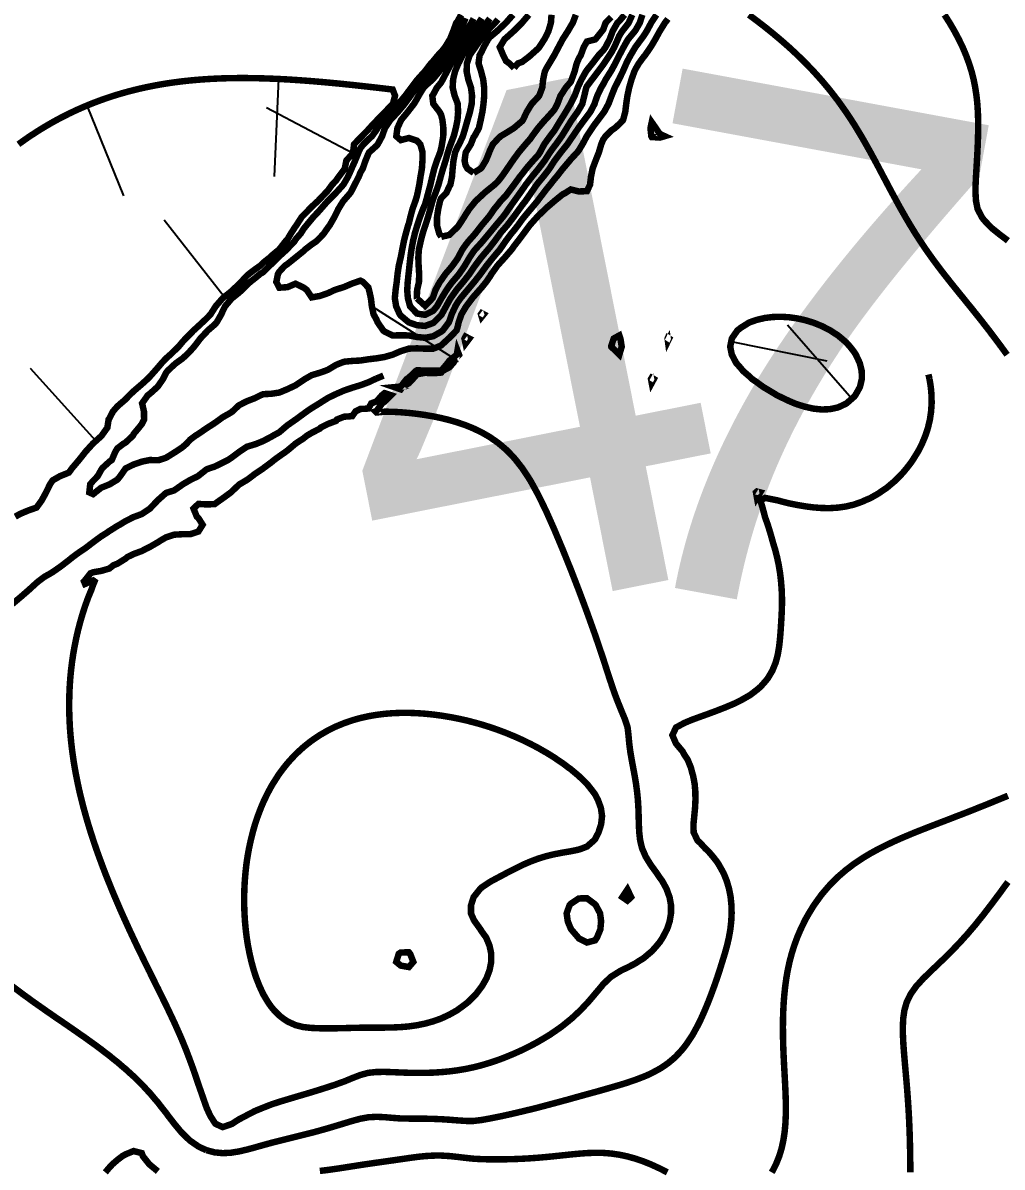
# Model space of a CAD drawing. Extents: x 570309 to 580772, y 150222 to 156182.
# Drawn here: x 573147 to 574357, y 152113 to 153527 of the extents above; entities that cross this region are included whole.
import ezdxf
from ezdxf.enums import TextEntityAlignment as Align

# ---------------------------------------------------------------- set-up
doc = ezdxf.new("R2010")
doc.units = 0
for name, color, linetype in [('Contour_Annotations', 2, 'CONTINUOUS'), ('Contour_Hachures', 3, 'CONTINUOUS'), ('Contour_Lines', 1, 'CONTINUOUS')]:
    doc.layers.add(name, color=color, linetype=linetype)
doc.styles.get("Standard").update_dxf_attribs({"font": 'txt', "width": 1.371482})

msp = doc.modelspace()

# ---------------------------------------------------------------- linework, layer by layer
at = {"layer": 'Contour_Hachures', "color": 7}
for p, q in [((573462.69, 153457.83), (573457.32, 153337.4)), ((573225.92, 153424.92), (573271.37, 153313.27)), ((573554.35, 153365.97), (573447.77, 153422.29)), ((573395.77, 153188.46), (573321.31, 153283.25)), ((573681.49, 153111.03), (573579.77, 153175.72)), ((574171.24, 153062.6), (574091.91, 153153.37)), ((574022.22, 153133.22), (574140.43, 153109.59)), ((573237.23, 153010.6), (573156.42, 153100.05))]:
    msp.add_line(p, q, dxfattribs=at)
at = {"layer": 'Contour_Lines', "color": 7, "const_width": 8, "flags": 128}
for points in [[(573944.02, 153532), (573940.29, 153527.16), (573934.06, 153517.15), (573934.01, 153517.07), (573928.56, 153507.15), (573924.01, 153499.36), (573922.61, 153497.15), (573915.76, 153487.14), (573914.01, 153485.12), (573908.09, 153477.14), (573904, 153470.14), (573902.56, 153467.13), (573898.99, 153457.13), (573896.13, 153447.12), (573894, 153437.27), (573893.96, 153437.12), (573892.5, 153427.11), (573891.29, 153417.11), (573888.62, 153407.1), (573883.99, 153402.19), (573878.49, 153397.1), (573873.99, 153394.09), (573866.96, 153387.1), (573863.99, 153382.84), (573861.6, 153377.09), (573858.68, 153367.09), (573854.72, 153357.08), (573853.98, 153355.17), (573850.94, 153347.08), (573848.96, 153337.07), (573847.76, 153327.07), (573843.98, 153319.2), (573833.97, 153318.78), (573823.97, 153321.29), (573817.52, 153317.06), (573813.97, 153315.27), (573803.96, 153307.16), (573803.87, 153307.06), (573793.96, 153298.58), (573792.55, 153297.05), (573783.95, 153288.95), (573782.21, 153287.05), (573773.95, 153277.85), (573773.31, 153277.05), (573765.86, 153267.04), (573763.95, 153264.45), (573758.36, 153257.04), (573753.94, 153251.32), (573750.91, 153247.03), (573743.94, 153238.97), (573742.26, 153237.03), (573733.93, 153227.87), (573733.23, 153227.02), (573726.04, 153217.02), (573723.93, 153213.46), (573719.45, 153207.01), (573713.93, 153200.17), (573711.15, 153197.01), (573703.92, 153188.83), (573702.38, 153187.01), (573694.85, 153177), (573693.92, 153175.54), (573688.84, 153167), (573685.38, 153156.99), (573683.91, 153150.43), (573682.79, 153146.99), (573673.91, 153137.81), (573672.89, 153136.98), (573663.91, 153128.63), (573660.31, 153126.98), (573653.9, 153124.5), (573643.9, 153124.49), (573633.89, 153124.89), (573623.89, 153124.52), (573613.88, 153121.42), (573603.88, 153117.09), (573603.47, 153116.97), (573593.88, 153114.23), (573583.87, 153112.56), (573573.87, 153111.4), (573563.86, 153109.82), (573553.86, 153109.32), (573543.86, 153108.36), (573540.19, 153106.97), (573533.85, 153104.42), (573523.85, 153098.43), (573520.12, 153096.96), (573513.84, 153094.74), (573503.84, 153091.78), (573495.43, 153086.96), (573493.84, 153085.88), (573483.83, 153079.15), (573479.13, 153076.96), (573473.83, 153074.47), (573463.82, 153070.27), (573453.82, 153068.74), (573443.82, 153068.28), (573440.81, 153066.95), (573433.81, 153063.43), (573423.81, 153059.57), (573418.56, 153056.95), (573413.8, 153054.43), (573405.84, 153046.94), (573403.8, 153045.42), (573393.8, 153039.76), (573389.95, 153036.94), (573383.79, 153032.48), (573375.12, 153026.93), (573373.79, 153026.11), (573363.78, 153019.16), (573360.13, 153016.93), (573353.78, 153012.2), (573348.95, 153006.92), (573343.78, 153002.45), (573335.38, 152996.92), (573333.77, 152995.89), (573323.77, 152989.65), (573315.3, 152986.91), (573313.76, 152986.63), (573303.76, 152986.9), (573293.76, 152984.81), (573283.75, 152981.35), (573274.57, 152976.91), (573273.75, 152976.38), (573267.15, 152966.91), (573263.74, 152962.72), (573254.19, 152956.9), (573253.74, 152956.7), (573243.74, 152952.68), (573236.35, 152946.9), (573233.73, 152944.74), (573228.95, 152946.9), (573230.11, 152956.9), (573233.73, 152961.17), (573239.34, 152966.91), (573243.74, 152974.81), (573245.15, 152976.91), (573253.74, 152984.8), (573256.74, 152986.91), (573261.06, 152996.92), (573263.74, 153001.4), (573271.05, 153006.92), (573273.75, 153008.48), (573282.86, 153016.93), (573283.75, 153019.03), (573290.36, 153026.93), (573293.76, 153031.19), (573296.7, 153036.94), (573296.5, 153046.94), (573294.21, 153056.95), (573301.23, 153066.95), (573303.76, 153068.72), (573312.89, 153076.96), (573313.76, 153077.92), (573320.03, 153086.96), (573323.77, 153094.45), (573325.59, 153096.96), (573333.77, 153104.58), (573336.55, 153106.97), (573343.78, 153112.06), (573349.22, 153116.97), (573353.78, 153121.7), (573358.52, 153126.98), (573363.78, 153133.84), (573366.07, 153136.98), (573373.79, 153145.16), (573375.45, 153146.99), (573383.79, 153154.19), (573386.36, 153156.99), (573392.15, 153167), (573393.8, 153170.85), (573396.85, 153177), (573403.8, 153185.18), (573405.55, 153187.01), (573413.8, 153193.58), (573417.59, 153197.01), (573423.81, 153203.29), (573427.84, 153207.01), (573433.81, 153211.65), (573440.33, 153217.02), (573443.82, 153219.04), (573451.66, 153227.02), (573453.82, 153228.83), (573461.95, 153237.03), (573463.82, 153238.74), (573472.95, 153247.03), (573473.83, 153248.04), (573482.44, 153257.04), (573483.83, 153259.57), (573490.43, 153267.04), (573493.84, 153272.64), (573497.42, 153277.05), (573503.84, 153284.78), (573505.75, 153287.05), (573513.84, 153295.69), (573514.94, 153297.05), (573523.72, 153307.06), (573523.85, 153307.19), (573533.76, 153317.06), (573533.85, 153317.18), (573542.82, 153327.07), (573543.86, 153328.7), (573548.66, 153337.07), (573553.19, 153347.08), (573553.86, 153348.83), (573557.58, 153357.08), (573561.6, 153367.09), (573563.86, 153372.16), (573567.83, 153377.09), (573573.87, 153383.16), (573578.29, 153387.1), (573583.87, 153394.78), (573585.02, 153397.1), (573591.81, 153407.1), (573593.88, 153409.22), (573601.51, 153417.11), (573603.88, 153419.54), (573610.66, 153427.11), (573613.88, 153430.56), (573619.38, 153437.12), (573623.89, 153443.16), (573626.96, 153447.12), (573633.89, 153456.48), (573634.5, 153457.13), (573643.55, 153467.13), (573643.9, 153467.49), (573651.25, 153477.14), (573653.9, 153479.87), (573659.89, 153487.14), (573663.91, 153491.27), (573668.62, 153497.15), (573673.91, 153505.84), (573674.76, 153507.15), (573678.79, 153517.15), (573682.45, 153527.16), (573683.91, 153528.7), (573688.46, 153537.16)], [(573929.91, 153537.16), (573924.01, 153528.46), (573923.3, 153527.16), (573917.93, 153517.15), (573914.01, 153511.06), (573911.16, 153507.15), (573904, 153497.47), (573903.78, 153497.15), (573897.88, 153487.14), (573894, 153479.93), (573892.65, 153477.14), (573888.3, 153467.13), (573883.99, 153458.12), (573883.45, 153457.13), (573878.36, 153447.12), (573874.34, 153437.12), (573873.99, 153436.18), (573870.61, 153427.11), (573865.21, 153417.11), (573863.99, 153415.59), (573857.63, 153407.1), (573853.98, 153402.28), (573850.31, 153397.1), (573843.98, 153387.47), (573843.73, 153387.1), (573838.41, 153377.09), (573833.97, 153369.8), (573831.93, 153367.09), (573823.97, 153358.6), (573822.79, 153357.08), (573814.31, 153347.08), (573813.97, 153346.72), (573806.49, 153337.07), (573803.96, 153334.22), (573798.37, 153327.07), (573793.96, 153321.72), (573790.45, 153317.06), (573783.95, 153308.62), (573782.89, 153307.06), (573774.55, 153297.05), (573773.95, 153296.4), (573766.16, 153287.05), (573763.95, 153284.26), (573758.75, 153277.05), (573753.94, 153270.83), (573750.7, 153267.04), (573743.94, 153258.16), (573743.16, 153257.04), (573736.37, 153247.03), (573733.93, 153244.2), (573727.92, 153237.03), (573723.93, 153232.14), (573719.8, 153227.02), (573713.93, 153218.87), (573712.57, 153217.02), (573704.71, 153207.01), (573703.92, 153206.11), (573696.33, 153197.01), (573693.92, 153194.17), (573687.92, 153187.01), (573683.91, 153181.37), (573681.38, 153177), (573676.75, 153167), (573673.91, 153158.45), (573673.23, 153156.99), (573665.75, 153146.99), (573663.91, 153145.55), (573653.9, 153139.83), (573643.9, 153137.93), (573633.89, 153138.95), (573623.89, 153140.83), (573613.88, 153141.06), (573603.88, 153140.78), (573593.88, 153145.6), (573592.24, 153146.99), (573585.31, 153156.99), (573583.87, 153160.48), (573580.21, 153167), (573578.12, 153177), (573576.93, 153187.01), (573574.64, 153197.01), (573573.87, 153199.99), (573567.16, 153207.01), (573563.86, 153208.55), (573559.6, 153207.01), (573553.86, 153205.06), (573543.86, 153200.72), (573533.85, 153197.61), (573532.17, 153197.01), (573523.85, 153193.11), (573513.84, 153189.65), (573503.84, 153187.88), (573497.75, 153197.01), (573493.84, 153199.96), (573483.83, 153204.82), (573473.83, 153200.51), (573463.82, 153199.87), (573460.06, 153207.01), (573462.16, 153217.02), (573463.82, 153219.68), (573470.66, 153227.02), (573473.83, 153229.11), (573483.71, 153237.03), (573483.83, 153237.13), (573493.84, 153245.18), (573495.58, 153247.03), (573503.84, 153253.36), (573509.28, 153257.04), (573513.84, 153261.42), (573519.03, 153267.04), (573523.85, 153274.18), (573526.06, 153277.05), (573531.78, 153287.05), (573533.85, 153291.08), (573536.7, 153297.05), (573542.87, 153307.06), (573543.86, 153308.07), (573551.7, 153317.06), (573553.86, 153321.1), (573556.83, 153327.07), (573562.01, 153337.07), (573563.86, 153341.88), (573566.88, 153347.08), (573570.38, 153357.08), (573573.87, 153365.5), (573574.76, 153367.09), (573583.87, 153375.26), (573585.42, 153377.09), (573590.79, 153387.1), (573593.88, 153395.91), (573594.33, 153397.1), (573601.03, 153407.1), (573603.88, 153410.1), (573610.4, 153417.11), (573613.88, 153421.26), (573618.74, 153427.11), (573623.89, 153434.18), (573626, 153437.12), (573632.97, 153447.12), (573633.89, 153448.37), (573642.12, 153457.13), (573643.9, 153459.07), (573651.86, 153467.13), (573653.9, 153469.8), (573659.47, 153477.14), (573663.91, 153482.71), (573667.13, 153487.14), (573673.91, 153496.25), (573674.54, 153497.15), (573681.01, 153507.15), (573683.91, 153513.93), (573685.89, 153517.15), (573691.55, 153527.16), (573693.92, 153532.98)], [(573912.47, 153537.16), (573909.21, 153527.16), (573904, 153518.06), (573903.36, 153517.15), (573895.04, 153507.15), (573894, 153505.59), (573889.21, 153497.15), (573883.99, 153487.28), (573883.92, 153487.14), (573878.96, 153477.14), (573873.99, 153468.05), (573873.4, 153467.13), (573867.09, 153457.13), (573863.99, 153451.18), (573861.46, 153447.12), (573856.75, 153437.12), (573853.98, 153429.21), (573853.39, 153427.11), (573848.14, 153417.11), (573843.98, 153411.51), (573840.63, 153407.1), (573833.97, 153398.04), (573833.32, 153397.1), (573826.55, 153387.1), (573823.97, 153383.5), (573819.72, 153377.09), (573813.97, 153369.95), (573811.66, 153367.09), (573804.13, 153357.08), (573803.96, 153356.86), (573797.69, 153347.08), (573793.96, 153342.14), (573790.01, 153337.07), (573783.95, 153329.82), (573781.81, 153327.07), (573774.94, 153317.06), (573773.95, 153315.66), (573767.98, 153307.06), (573763.95, 153301.9), (573760.41, 153297.05), (573753.94, 153288.12), (573753.2, 153287.05), (573745.51, 153277.05), (573743.94, 153275.25), (573736.81, 153267.04), (573733.93, 153262.96), (573729.53, 153257.04), (573723.93, 153249.68), (573721.65, 153247.03), (573713.93, 153237.95), (573713.17, 153237.03), (573705.66, 153227.02), (573703.92, 153224.65), (573698.89, 153217.02), (573693.92, 153210.6), (573691.04, 153207.01), (573683.91, 153198.55), (573682.71, 153197.01), (573675.54, 153187.01), (573673.91, 153184.17), (573669.95, 153177), (573664.48, 153167), (573663.91, 153166.02), (573654.88, 153156.99), (573653.9, 153156.22), (573643.9, 153152.6), (573633.89, 153153.51), (573623.89, 153156.94), (573623.78, 153156.99), (573613.88, 153165.31), (573612.56, 153167), (573608.11, 153177), (573606.52, 153187.01), (573607.48, 153197.01), (573608.87, 153207.01), (573609.91, 153217.02), (573611.42, 153227.02), (573613.73, 153237.03), (573613.88, 153237.56), (573615.7, 153247.03), (573617.66, 153257.04), (573620.18, 153267.04), (573623, 153277.05), (573623.89, 153279.34), (573625.69, 153287.05), (573628.34, 153297.05), (573632, 153307.06), (573633.89, 153313.35), (573634.68, 153317.06), (573636.74, 153327.07), (573638.27, 153337.07), (573640, 153347.08), (573640.65, 153357.08), (573640.83, 153367.09), (573638.01, 153377.09), (573633.89, 153381.5), (573623.89, 153384.87), (573613.88, 153382.25), (573608.34, 153387.1), (573609.75, 153397.1), (573613.88, 153406.16), (573614.27, 153407.1), (573622.5, 153417.11), (573623.89, 153418.92), (573630.24, 153427.11), (573633.89, 153433.21), (573635.96, 153437.12), (573642.11, 153447.12), (573643.9, 153449.05), (573653.08, 153457.13), (573653.9, 153457.96), (573661.47, 153467.13), (573663.91, 153470.59), (573667.81, 153477.14), (573673.91, 153485.97), (573674.64, 153487.14), (573681.64, 153497.15), (573683.91, 153500.89), (573688.28, 153507.15), (573693.92, 153515.92), (573694.79, 153517.15), (573701.11, 153527.16), (573703.92, 153532.42)], [(573899.97, 153537.16), (573895.52, 153527.16), (573894, 153525.12), (573887.72, 153517.15), (573883.99, 153511.42), (573882.16, 153507.15), (573877.74, 153497.15), (573873.99, 153490.31), (573871.88, 153487.14), (573865.15, 153477.14), (573863.99, 153475.44), (573857.73, 153467.13), (573853.98, 153462.09), (573850.2, 153457.13), (573843.98, 153448.83), (573843.12, 153447.12), (573840.66, 153437.12), (573838.25, 153427.11), (573833.97, 153419.74), (573832.41, 153417.11), (573825.25, 153407.1), (573823.97, 153405.28), (573818.98, 153397.1), (573813.97, 153389), (573812.79, 153387.1), (573805.71, 153377.09), (573803.96, 153374.97), (573798.2, 153367.09), (573793.96, 153360.39), (573791.82, 153357.08), (573784.24, 153347.08), (573783.95, 153346.72), (573775.99, 153337.07), (573773.95, 153334.44), (573768.32, 153327.07), (573763.95, 153320.73), (573761.31, 153317.06), (573754.2, 153307.06), (573753.94, 153306.7), (573747.01, 153297.05), (573743.94, 153292.42), (573739.9, 153287.05), (573733.93, 153280.02), (573731.43, 153277.05), (573723.93, 153267.91), (573723.18, 153267.04), (573714.85, 153257.04), (573713.93, 153255.96), (573705.76, 153247.03), (573703.92, 153244.74), (573698.81, 153237.03), (573693.92, 153228.72), (573692.95, 153227.02), (573686.12, 153217.02), (573683.91, 153214.29), (573677.66, 153207.01), (573673.91, 153202.06), (573670.39, 153197.01), (573664.27, 153187.01), (573663.91, 153186.35), (573658.62, 153177), (573653.9, 153171.22), (573645.3, 153167), (573643.9, 153166.35), (573639.47, 153167), (573633.89, 153167.91), (573625.32, 153177), (573623.89, 153182.36), (573622.62, 153187.01), (573621.83, 153197.01), (573622.48, 153207.01), (573623.54, 153217.02), (573623.89, 153220.03), (573624.58, 153227.02), (573625.7, 153237.03), (573627.06, 153247.03), (573628.91, 153257.04), (573631.27, 153267.04), (573633.89, 153275.73), (573634.31, 153277.05), (573637.55, 153287.05), (573641.35, 153297.05), (573643.9, 153303.07), (573645.1, 153307.06), (573647.75, 153317.06), (573650.49, 153327.07), (573652.76, 153337.07), (573653.9, 153341.56), (573655.22, 153347.08), (573658.57, 153357.08), (573662.55, 153367.09), (573663.91, 153372.29), (573664.79, 153377.09), (573666.37, 153387.1), (573666.54, 153397.1), (573665.34, 153407.1), (573663.91, 153413.01), (573661.84, 153417.11), (573654.11, 153427.11), (573653.9, 153428.05), (573652.87, 153437.12), (573653.9, 153438.54), (573658.51, 153447.12), (573663.91, 153453.65), (573665.73, 153457.13), (573670.98, 153467.13), (573673.91, 153472.4), (573676.34, 153477.14), (573682.31, 153487.14), (573683.91, 153489.49), (573689.21, 153497.15), (573693.92, 153503.76), (573696.52, 153507.15), (573703.71, 153517.15), (573703.92, 153517.48), (573710.39, 153527.16), (573713.93, 153532.85)], [(573633.89, 153186.62), (573633.73, 153187.01), (573633.89, 153193.4), (573634.07, 153197.01), (573636.37, 153207.01), (573636.59, 153217.02), (573635.95, 153227.02), (573635.57, 153237.03), (573636.21, 153247.03), (573638.44, 153257.04), (573640.99, 153267.04), (573643.9, 153276.04), (573644.31, 153277.05), (573647.52, 153287.05), (573650.36, 153297.05), (573653.08, 153307.06), (573653.9, 153309.56), (573656.9, 153317.06), (573660.47, 153327.07), (573663.21, 153337.07), (573663.91, 153339.64), (573666.11, 153347.08), (573669.3, 153357.08), (573672.05, 153367.09), (573673.91, 153372.71), (573675.55, 153377.09), (573679.32, 153387.1), (573681.94, 153397.1), (573683.91, 153406.95), (573683.94, 153407.1), (573684.73, 153417.11), (573684.21, 153427.11), (573683.91, 153428.12), (573680.44, 153437.12), (573677.95, 153447.12), (573678.54, 153457.13), (573680.91, 153467.13), (573683.91, 153474.21), (573685.16, 153477.14), (573690.32, 153487.14), (573693.92, 153492.43), (573697.29, 153497.15), (573703.92, 153505.79), (573704.89, 153507.15), (573711.88, 153517.15), (573713.93, 153520.07), (573719.89, 153527.16), (573723.93, 153532.48)], [(573890.46, 153537.16), (573883.99, 153529.37), (573881.54, 153527.16), (573875.84, 153517.15), (573873.99, 153512.24), (573872.1, 153507.15), (573866.92, 153497.15), (573863.99, 153492.98), (573858.33, 153487.14), (573853.98, 153481.41), (573850.69, 153477.14), (573843.98, 153468.84), (573842.77, 153467.13), (573837.14, 153457.13), (573833.97, 153450.33), (573832.52, 153447.12), (573828.78, 153437.12), (573823.97, 153427.52), (573823.71, 153427.11), (573817.8, 153417.11), (573813.97, 153410.83), (573811.59, 153407.1), (573805.54, 153397.1), (573803.96, 153394.45), (573798.38, 153387.1), (573793.96, 153381.07), (573791.18, 153377.09), (573785.86, 153367.09), (573783.95, 153364.09), (573777.56, 153357.08), (573773.95, 153353.04), (573768.93, 153347.08), (573763.95, 153340.58), (573761.04, 153337.07), (573753.94, 153327.26), (573753.81, 153327.07), (573746.3, 153317.06), (573743.94, 153313.9), (573737.39, 153307.06), (573733.93, 153302.57), (573729.33, 153297.05), (573723.93, 153289.11), (573722.37, 153287.05), (573713.93, 153277.05), (573713.93, 153277.04), (573706.16, 153267.04), (573703.92, 153264.4), (573697.36, 153257.04), (573693.92, 153252.61), (573690.01, 153247.03), (573684.67, 153237.03), (573683.91, 153235.56), (573677.72, 153227.02), (573673.91, 153222.4), (573669.21, 153217.02), (573663.91, 153209.28), (573662.11, 153207.01), (573656.74, 153197.01), (573653.9, 153188.66), (573653.27, 153187.01), (573643.9, 153177.55), (573633.89, 153186.62)], [(573663.91, 153262.73), (573661.32, 153267.04), (573658.58, 153277.05), (573658.66, 153287.05), (573660.17, 153297.05), (573662.43, 153307.06), (573663.91, 153310.59), (573670.26, 153317.06), (573673.91, 153324.97), (573675.14, 153327.07), (573677.17, 153337.07), (573677.99, 153347.08), (573679.01, 153357.08), (573681.04, 153367.09), (573683.91, 153373.53), (573686.02, 153377.09), (573690.59, 153387.1), (573693.61, 153397.1), (573693.92, 153398.37), (573696.42, 153407.1), (573699.37, 153417.11), (573701.52, 153427.11), (573701.95, 153437.12), (573700.62, 153447.12), (573697.33, 153457.13), (573695.25, 153467.13), (573695.64, 153477.14), (573699.03, 153487.14), (573703.92, 153494.2), (573706.09, 153497.15), (573712.78, 153507.15), (573713.93, 153508.77), (573720.91, 153517.15), (573723.93, 153520.71), (573730.57, 153527.16), (573733.93, 153531.44)], [(573873.99, 153534.33), (573866.98, 153527.16), (573863.99, 153518.8), (573862.65, 153517.15), (573854.67, 153507.15), (573853.98, 153506.58), (573843.98, 153504.14), (573839.96, 153497.15), (573836.3, 153487.14), (573833.97, 153483.32), (573831.31, 153477.14), (573828.71, 153467.13), (573825.1, 153457.13), (573823.97, 153454.19), (573817.76, 153447.12), (573813.97, 153441.17), (573811.25, 153437.12), (573807.47, 153427.11), (573803.96, 153420.23), (573801.33, 153417.11), (573793.96, 153408.97), (573792.11, 153407.1), (573783.95, 153397.67), (573783.57, 153397.1), (573776.08, 153387.1), (573773.95, 153383.84), (573768.02, 153377.09), (573763.95, 153372.27), (573759.69, 153367.09), (573753.94, 153359.25), (573752.41, 153357.08), (573745.52, 153347.08), (573743.94, 153344.72), (573738.56, 153337.07), (573733.93, 153331.22), (573729.63, 153327.07), (573723.93, 153322.47), (573717.24, 153317.06), (573713.93, 153313.86), (573706.52, 153307.06), (573703.92, 153303.82), (573698.46, 153297.05), (573693.92, 153290), (573692.17, 153287.05), (573685.66, 153277.05), (573683.91, 153274.73), (573675.82, 153267.04), (573673.91, 153265.09), (573663.91, 153262.73)], [(573703.92, 153341.74), (573696.22, 153347.08), (573693.92, 153351.2), (573692.74, 153357.08), (573693.92, 153365.79), (573694.21, 153367.09), (573700.48, 153377.09), (573703.92, 153386.05), (573704.96, 153387.1), (573710.39, 153397.1), (573712.65, 153407.1), (573713.93, 153413.36), (573714.74, 153417.11), (573716.1, 153427.11), (573716.99, 153437.12), (573716.91, 153447.12), (573715.74, 153457.13), (573713.93, 153464.09), (573713.18, 153467.13), (573709.99, 153477.14), (573711.28, 153487.14), (573713.93, 153491.73), (573716.43, 153497.15), (573721.99, 153507.15), (573723.93, 153509.49), (573733.1, 153517.15), (573733.93, 153517.96), (573743.74, 153527.16), (573743.94, 153527.41), (573752.59, 153537.16)], [(573830.2, 153537.16), (573826.44, 153527.16), (573823.97, 153523.12), (573820.54, 153517.15), (573814.09, 153507.15), (573813.97, 153506.93), (573808.76, 153497.15), (573803.96, 153487.96), (573803.5, 153487.14), (573797.52, 153477.14), (573793.96, 153471.19), (573791.9, 153467.13), (573789.79, 153457.13), (573788.75, 153447.12), (573784.94, 153437.12), (573783.95, 153435.86), (573775.74, 153427.11), (573773.95, 153424.35), (573769.55, 153417.11), (573764.85, 153407.1), (573763.95, 153405.9), (573753.94, 153397.3), (573753.64, 153397.1), (573743.94, 153391.02), (573737.31, 153387.1), (573733.93, 153383.91), (573727.67, 153377.09), (573723.93, 153369.21), (573723.18, 153367.09), (573719.11, 153357.08), (573713.93, 153348.45), (573712.55, 153347.08), (573703.92, 153341.74)], [(573753.94, 153471.47), (573748.06, 153477.14), (573743.94, 153480.06), (573740.45, 153487.14), (573736.19, 153497.15), (573742.26, 153507.15), (573743.94, 153508.45), (573753.59, 153517.15), (573753.94, 153517.47), (573763.61, 153527.16), (573763.95, 153527.56), (573772.09, 153537.16)], [(573800.2, 153537.16), (573799.4, 153527.16), (573796.45, 153517.15), (573793.96, 153511.79), (573791.53, 153507.15), (573785.01, 153497.15), (573783.95, 153495.74), (573774.36, 153487.14), (573773.95, 153486.64), (573763.95, 153478.97), (573758.78, 153477.14), (573753.94, 153471.47)], [(574363.14, 153116.97), (574355.84, 153126.98), (574354.18, 153129.16), (574348.43, 153136.98), (574344.18, 153142.5), (574340.85, 153146.99), (574334.18, 153155.52), (574333.07, 153156.99), (574325.15, 153167), (574324.17, 153168.17), (574317.13, 153177), (574314.17, 153180.56), (574309.02, 153187.01), (574304.16, 153192.89), (574300.89, 153197.01), (574294.16, 153205.31), (574292.83, 153207.01), (574284.94, 153217.02), (574284.16, 153218.02), (574277.3, 153227.02), (574274.15, 153231.26), (574269.93, 153237.03), (574264.15, 153245.2), (574262.86, 153247.03), (574256.11, 153257.04), (574254.14, 153260.12), (574249.67, 153267.04), (574244.14, 153276.07), (574243.52, 153277.05), (574237.61, 153287.05), (574234.14, 153293.24), (574231.92, 153297.05), (574226.39, 153307.06), (574224.13, 153311.35), (574220.98, 153317.06), (574215.67, 153327.07), (574214.13, 153330.1), (574210.38, 153337.07), (574205.11, 153347.08), (574204.12, 153349), (574199.75, 153357.08), (574194.34, 153367.09), (574194.12, 153367.5), (574188.73, 153377.09), (574184.12, 153385.19), (574182.97, 153387.1), (574176.94, 153397.1), (574174.11, 153401.72), (574170.62, 153407.1), (574164.11, 153416.95), (574163.99, 153417.11), (574156.92, 153427.11), (574154.1, 153431.02), (574149.44, 153437.12), (574144.1, 153443.97), (574141.5, 153447.12), (574134.1, 153455.96), (574133.06, 153457.13), (574124.09, 153467.11), (574124.07, 153467.13), (574114.49, 153477.14), (574114.09, 153477.55), (574104.32, 153487.14), (574104.08, 153487.37), (574094.08, 153496.66), (574093.53, 153497.15), (574084.08, 153505.47), (574082.08, 153507.15), (574074.07, 153513.88), (574070.01, 153517.15), (574064.07, 153521.94), (574057.3, 153527.16), (574054.06, 153529.67), (574044.06, 153537.12)], [(574364.19, 153257.94), (574354.18, 153265.46), (574352.27, 153267.04), (574344.18, 153273.52), (574340.65, 153277.05), (574334.18, 153283.94), (574331.95, 153287.05), (574326.75, 153297.05), (574324.72, 153307.06), (574324.17, 153315.87), (574324.09, 153317.06), (574324.17, 153324.03), (574324.21, 153327.07), (574324.7, 153337.07), (574325.29, 153347.08), (574325.89, 153357.08), (574326.44, 153367.09), (574326.9, 153377.09), (574327.24, 153387.1), (574327.42, 153397.1), (574327.37, 153407.1), (574327.05, 153417.11), (574326.38, 153427.11), (574325.31, 153437.12), (574324.17, 153444.52), (574323.78, 153447.12), (574321.8, 153457.13), (574319.26, 153467.13), (574316.12, 153477.14), (574314.17, 153482.4), (574312.43, 153487.14), (574308.18, 153497.15), (574304.16, 153505.45), (574303.35, 153507.15), (574298.02, 153517.15), (574294.16, 153523.72), (574292.15, 153527.16), (574285.81, 153537.16)], [(573141.37, 153377.09), (573143.69, 153378.81), (573153.7, 153385.84), (573155.59, 153387.1), (573163.7, 153392.43), (573171.23, 153397.1), (573173.71, 153398.61), (573183.71, 153404.42), (573188.63, 153407.1), (573193.72, 153409.85), (573203.72, 153414.91), (573208.35, 153417.11), (573213.72, 153419.63), (573223.73, 153424.03), (573231.3, 153427.11), (573233.73, 153428.09), (573243.74, 153431.85), (573253.74, 153435.31), (573259.41, 153437.12), (573263.74, 153438.49), (573273.75, 153441.39), (573283.75, 153444.03), (573293.76, 153446.41), (573297.07, 153447.12), (573303.76, 153448.55), (573313.76, 153450.46), (573323.77, 153452.16), (573333.77, 153453.63), (573343.78, 153454.9), (573353.78, 153455.99), (573363.78, 153456.88), (573367.17, 153457.13), (573373.79, 153457.61), (573383.79, 153458.17), (573393.8, 153458.58), (573403.8, 153458.83), (573413.8, 153458.96), (573423.81, 153458.95), (573433.81, 153458.82), (573443.82, 153458.57), (573453.82, 153458.22), (573463.82, 153457.77), (573473.83, 153457.24), (573475.58, 153457.13), (573483.83, 153456.61), (573493.84, 153455.91), (573503.84, 153455.15), (573513.84, 153454.31), (573523.85, 153453.41), (573533.85, 153452.47), (573543.86, 153451.47), (573553.86, 153450.43), (573563.86, 153449.36), (573573.87, 153448.25), (573583.75, 153447.12), (573583.87, 153447.11), (573593.88, 153445.95), (573603.88, 153444.76), (573606.82, 153437.12), (573604.21, 153427.11), (573603.88, 153426.75), (573594.45, 153417.11), (573593.88, 153416.52), (573584.67, 153407.1), (573583.87, 153405.98), (573575.25, 153397.1), (573573.87, 153395.37), (573565.87, 153387.1), (573563.86, 153385.09), (573556.12, 153377.09), (573554.94, 153367.09), (573553.86, 153365.05), (573546.68, 153357.08), (573544.61, 153347.08), (573543.86, 153345.78), (573537.22, 153337.07), (573533.85, 153332.16), (573528.96, 153327.07), (573523.85, 153320), (573521.05, 153317.06), (573513.84, 153309.44), (573511.58, 153307.06), (573503.84, 153299.93), (573501.08, 153297.05), (573493.84, 153289.66), (573491.33, 153287.05), (573484.92, 153277.05), (573483.83, 153275.58), (573478.17, 153267.04), (573473.83, 153259.57), (573471.38, 153257.04), (573463.82, 153247.32), (573463.55, 153247.03), (573453.82, 153238.97), (573451.93, 153237.03), (573443.82, 153230.66), (573440.26, 153227.02), (573433.81, 153222.58), (573426.49, 153217.02), (573423.81, 153214.69), (573416.58, 153207.01), (573413.8, 153204.23), (573406.3, 153197.01), (573403.8, 153194.76), (573393.93, 153187.01), (573393.8, 153186.86), (573385.21, 153177), (573383.79, 153174.78), (573378.83, 153167), (573373.79, 153161.79), (573368.74, 153156.99), (573363.78, 153152.39), (573357.86, 153146.99), (573353.78, 153142.85), (573347.92, 153136.98), (573343.78, 153132.41), (573339.25, 153126.98), (573333.77, 153121.67), (573328.86, 153116.97), (573323.77, 153112.47), (573318.66, 153106.97), (573313.76, 153101.19), (573310.05, 153096.96), (573303.76, 153089.89), (573300.85, 153086.96), (573293.76, 153080.52), (573289.57, 153076.96), (573283.75, 153071.92), (573278.53, 153066.95), (573273.75, 153061.84), (573268, 153056.95), (573263.74, 153053.25), (573258.2, 153046.94), (573253.74, 153038.29), (573252.81, 153036.94), (573251.31, 153026.93), (573244.17, 153016.93), (573243.74, 153016.48), (573233.73, 153007.44), (573233.22, 153006.92), (573224.13, 152996.92), (573223.73, 152996.38), (573216.28, 152986.91), (573213.72, 152983.91), (573207.76, 152976.91), (573203.72, 152971.35), (573193.72, 152967.31), (573192.75, 152966.91), (573183.71, 152961.77), (573180.46, 152956.9), (573175.5, 152946.9), (573173.71, 152943.42), (573170.09, 152936.89), (573163.7, 152928.03), (573160.3, 152926.89), (573153.7, 152924.59), (573143.69, 152920.4), (573137.41, 152916.88)], [(573924.01, 153386.06), (573923.47, 153387.1), (573922.45, 153397.1), (573924.01, 153404.37), (573929.09, 153397.1), (573934.01, 153389.86), (573939.99, 153387.1), (573934.01, 153385.35), (573924.01, 153386.06)], [(573713.93, 153163.87), (573712.96, 153167), (573713.93, 153168.36), (573716.42, 153167), (573713.93, 153163.87)], [(574104.08, 153055.61), (574100.36, 153056.95), (574094.08, 153059.66), (574084.08, 153064.38), (574078.78, 153066.95), (574074.07, 153069.83), (574064.07, 153075.82), (574062.06, 153076.96), (574054.06, 153082.86), (574048.1, 153086.96), (574044.06, 153090.76), (574036.8, 153096.96), (574034.05, 153100.43), (574028.27, 153106.97), (574024.05, 153115.1), (574022.96, 153116.97), (574020.98, 153126.98), (574022.98, 153136.98), (574024.05, 153138.68), (574029.83, 153146.99), (574034.05, 153150.3), (574044.06, 153156.61), (574044.83, 153156.99), (574054.06, 153160.19), (574064.07, 153162.48), (574074.07, 153163.68), (574084.08, 153163.92), (574094.08, 153163.29), (574104.08, 153161.85), (574114.09, 153159.61), (574122.55, 153156.99), (574124.09, 153156.53), (574134.1, 153152.46), (574144.1, 153147.38), (574144.7, 153146.99), (574154.1, 153140.9), (574158.83, 153136.98), (574164.11, 153132.46), (574169.05, 153126.98), (574174.11, 153120.45), (574176.31, 153116.97), (574180.99, 153106.97), (574183.47, 153096.96), (574183.64, 153086.96), (574181.23, 153076.96), (574175.62, 153066.95), (574174.11, 153065.11), (574164.77, 153056.95), (574164.11, 153056.48), (574154.1, 153051.84), (574144.1, 153049.7), (574134.1, 153049.34), (574124.09, 153050.36), (574114.09, 153052.54), (574104.08, 153055.61)], [(573613.88, 153074.25), (573605.99, 153076.96), (573613.88, 153077.72), (573621.22, 153086.96), (573623.89, 153088.71), (573632.5, 153096.96), (573633.89, 153097.78), (573643.9, 153097.46), (573653.9, 153097.45), (573663.91, 153097.31), (573672.03, 153106.97), (573673.91, 153109.61), (573683.03, 153116.97), (573683.91, 153122.1), (573685.9, 153116.97), (573683.91, 153114.84), (573678.91, 153106.97), (573673.91, 153101.51), (573665.48, 153096.96), (573663.91, 153094.95), (573653.9, 153094.12), (573643.9, 153094.64), (573633.89, 153092.83), (573628.7, 153086.96), (573623.89, 153081.81), (573615.82, 153076.96), (573613.88, 153074.25)], [(573693.92, 153130.86), (573692.59, 153136.98), (573693.92, 153139.42), (573698.56, 153136.98), (573693.92, 153130.86)], [(573873.99, 153126.87), (573873.95, 153126.98), (573873.99, 153127.66), (573876.98, 153136.98), (573883.99, 153140.86), (573885.31, 153136.98), (573886.93, 153126.98), (573883.99, 153117.22), (573873.99, 153126.87)], [(573944.02, 153133.97), (573943.63, 153136.98), (573944.02, 153137.94), (573945.48, 153136.98), (573944.02, 153133.97)], [(573583.87, 153087.61), (573592.5, 153091.23)], [(574265.99, 153092.62), (574267.29, 153086.96)], [(573133.69, 152808.79), (573143.28, 152816.84), (573143.69, 152817.16), (573153.7, 152825.87), (573154.81, 152826.84), (573163.7, 152834.99), (573165.91, 152836.85), (573173.71, 152842.65), (573181.13, 152846.85), (573183.71, 152848.42), (573193.72, 152855.4), (573195.62, 152856.86), (573203.72, 152863.11), (573208.35, 152866.86), (573213.72, 152870.9), (573222.59, 152876.87), (573223.73, 152877.65), (573233.73, 152885.25), (573235.84, 152886.87), (573243.74, 152892.61), (573250.48, 152896.87), (573253.74, 152899.13), (573263.74, 152905.45), (573266.43, 152906.88), (573273.75, 152911.36), (573283.75, 152916.42), (573285.08, 152916.88), (573293.76, 152920.07), (573303.76, 152926.75), (573303.89, 152926.89), (573313.34, 152936.89), (573313.76, 152937.31), (573323.77, 152946.2), (573325.96, 152946.9), (573333.77, 152949.31), (573343.78, 152956.29), (573344.55, 152956.9), (573353.78, 152962.26), (573363.24, 152966.91), (573363.78, 152967.32), (573373.79, 152975.29), (573378.06, 152976.91), (573383.79, 152978.68), (573393.8, 152983.61), (573400.46, 152986.91), (573403.8, 152989.14), (573413.8, 152996.63), (573414.22, 152996.92), (573423.81, 153003.33), (573433.81, 153006.35), (573435.42, 153006.92), (573443.82, 153010.35), (573453.82, 153015.63), (573455.99, 153016.93), (573463.82, 153021.21), (573470.37, 153026.93), (573473.83, 153029.79), (573483.83, 153036.77), (573484.08, 153036.94), (573493.84, 153044.11), (573497.72, 153046.94), (573503.84, 153051.08), (573513.39, 153056.95), (573513.84, 153057.26), (573523.85, 153063.57), (573530.75, 153066.95), (573533.85, 153068.44), (573543.86, 153072.8), (573553.86, 153076.22), (573556.18, 153076.96), (573563.86, 153079.26), (573573.87, 153082.95), (573582.33, 153086.96), (573583.87, 153087.61)], [(574267.29, 153086.96), (574268.89, 153076.96), (574269.77, 153066.95), (574269.9, 153056.95), (574269.25, 153046.94), (574267.77, 153036.94), (574265.42, 153026.93), (574264.15, 153022.86), (574262.18, 153016.93), (574257.99, 153006.92), (574254.14, 152999.26), (574252.85, 152996.92), (574246.62, 152986.91), (574244.14, 152983.27), (574239.18, 152976.91), (574234.14, 152970.8), (574230.33, 152966.91), (574224.13, 152960.65), (574219.59, 152956.9), (574214.13, 152952.27), (574206.12, 152946.9), (574204.12, 152945.47), (574194.12, 152939.8), (574187.24, 152936.89), (574184.12, 152935.4), (574174.11, 152931.87), (574164.11, 152929.48), (574154.1, 152928.04), (574144.1, 152927.43), (574134.1, 152927.56), (574124.09, 152928.3), (574114.09, 152929.58), (574104.08, 152931.26), (574094.08, 152933.28), (574084.08, 152935.77), (574080.14, 152936.89), (574074.07, 152938.1), (574064.07, 152940.13), (574058.29, 152936.89), (574061.28, 152926.89), (574063.87, 152916.88), (574064.07, 152916.18), (574067.4, 152906.88), (574070.49, 152896.87), (574073.32, 152886.87), (574074.07, 152884.07), (574076.29, 152876.87), (574078.9, 152866.86), (574081.01, 152856.86), (574082.64, 152846.85), (574083.8, 152836.85), (574084.08, 152833.06), (574084.58, 152826.84), (574084.94, 152816.84), (574084.91, 152806.83), (574084.57, 152796.83), (574084.08, 152787.97), (574084.02, 152786.82), (574083.37, 152776.82), (574082.58, 152766.82), (574081.51, 152756.81), (574079.87, 152746.81), (574077.26, 152736.8), (574074.07, 152728.98), (574073.22, 152726.8), (574067.29, 152716.79), (574064.07, 152712.96), (574058.63, 152706.79), (574054.06, 152702.91), (574046.1, 152696.78), (574044.06, 152695.51), (574034.05, 152689.85), (574027.99, 152686.78), (574024.05, 152685.03), (574014.05, 152680.84), (574004.04, 152676.97), (574003.57, 152676.77), (573994.04, 152673.22), (573984.03, 152669.65), (573976.23, 152666.77), (573974.03, 152666.02), (573964.03, 152661.79), (573954.82, 152656.77), (573954.02, 152656.39), (573949.52, 152646.76), (573953.86, 152636.76), (573954.02, 152636.41), (573962.17, 152626.75), (573964.03, 152623.2), (573968.31, 152616.75), (573972.38, 152606.74), (573974.03, 152600.3), (573975.14, 152596.74), (573977.02, 152586.73), (573977.9, 152576.73), (573978.02, 152566.73), (573977.51, 152556.72), (573976.55, 152546.72), (573975.55, 152536.71), (573975.82, 152526.71), (573980.55, 152516.7), (573984.03, 152513.57), (573990.31, 152506.7), (573994.04, 152503.29), (573999.66, 152496.69), (574004.04, 152491.17), (574007, 152486.69), (574012.57, 152476.68), (574014.05, 152473.31), (574016.7, 152466.68), (574019.63, 152456.68), (574021.52, 152446.67), (574022.52, 152436.67), (574022.74, 152426.66), (574022.26, 152416.66), (574021.12, 152406.65), (574019.36, 152396.65), (574017.04, 152386.64), (574014.23, 152376.64), (574014.05, 152376.06), (574011.12, 152366.63), (574008.03, 152356.63), (574004.73, 152346.63), (574004.04, 152344.61), (574001.23, 152336.62), (573997.54, 152326.62), (573994.04, 152317.49), (573993.68, 152316.61), (573989.53, 152306.61), (573985.09, 152296.6), (573984.03, 152294.33), (573980.13, 152286.6), (573974.59, 152276.59), (573974.03, 152275.64), (573968.05, 152266.59), (573964.03, 152261.12), (573960.22, 152256.59), (573954.02, 152249.95), (573950.36, 152246.58), (573944.02, 152241.35), (573937.18, 152236.58), (573934.01, 152234.6), (573924.01, 152229.2), (573918.39, 152226.57), (573914.01, 152224.72), (573904, 152220.91), (573894, 152217.49), (573891.21, 152216.57), (573883.99, 152214.39), (573873.99, 152211.47), (573863.99, 152208.6), (573856.89, 152206.56), (573853.98, 152205.79), (573843.98, 152203.05), (573833.97, 152200.28), (573823.97, 152197.49), (573820.71, 152196.56), (573813.97, 152194.75), (573803.96, 152192.05), (573793.96, 152189.37), (573783.95, 152186.73), (573783.29, 152186.55), (573773.95, 152184.23), (573763.95, 152181.81), (573753.94, 152179.47), (573743.94, 152177.19), (573741.02, 152176.55), (573733.93, 152175.06), (573723.93, 152173.06), (573713.93, 152171.27), (573703.92, 152170.04), (573693.92, 152170.08), (573683.91, 152170.78), (573673.91, 152171.56), (573663.91, 152172.19), (573653.9, 152172.61), (573643.9, 152172.85), (573633.89, 152172.93), (573623.89, 152172.96), (573613.88, 152173.1), (573603.88, 152173.87), (573593.88, 152174.73), (573583.87, 152175.15), (573573.87, 152174.6), (573563.86, 152172.76), (573553.86, 152170.07), (573543.86, 152167.05), (573542.28, 152166.54), (573533.85, 152163.99), (573523.85, 152161.01), (573513.84, 152158.18), (573507.85, 152156.54), (573503.84, 152155.49), (573493.84, 152152.95), (573483.83, 152150.49), (573473.83, 152148.02), (573468.06, 152146.54), (573463.82, 152145.52), (573453.82, 152142.95), (573443.82, 152140.21), (573433.81, 152137.37), (573430.79, 152136.53), (573423.81, 152134.67), (573413.8, 152132.35), (573403.8, 152130.77), (573393.8, 152130.27), (573383.79, 152131.23), (573373.79, 152133.9)], [(573924.01, 153082.18), (573923.1, 153086.96), (573924.01, 153088.48), (573926.6, 153086.96), (573924.01, 153082.18)], [(573393.8, 152162.44), (573384.86, 152166.54), (573383.79, 152168), (573378.38, 152176.55), (573373.82, 152186.55), (573373.79, 152186.65), (573370.33, 152196.56), (573366.87, 152206.56), (573363.78, 152215.3), (573363.35, 152216.57), (573360.03, 152226.57), (573356.52, 152236.58), (573353.78, 152244.04), (573352.84, 152246.58), (573349.05, 152256.59), (573345, 152266.59), (573343.78, 152269.53), (573340.75, 152276.59), (573336.31, 152286.6), (573333.77, 152292.22), (573331.7, 152296.6), (573326.96, 152306.61), (573323.77, 152313.32), (573322.12, 152316.61), (573317.21, 152326.62), (573313.76, 152333.69), (573312.26, 152336.62), (573307.3, 152346.63), (573303.76, 152353.89), (573302.36, 152356.63), (573297.43, 152366.63), (573293.76, 152374.29), (573292.57, 152376.64), (573287.74, 152386.64), (573283.75, 152395.17), (573283.03, 152396.65), (573278.34, 152406.65), (573273.8, 152416.66), (573273.75, 152416.77), (573269.28, 152426.66), (573264.92, 152436.67), (573263.74, 152439.48), (573260.62, 152446.67), (573256.45, 152456.68), (573253.74, 152463.45), (573252.4, 152466.68), (573248.44, 152476.68), (573244.65, 152486.69), (573243.74, 152489.22), (573240.95, 152496.69), (573237.4, 152506.7), (573234.02, 152516.7), (573233.73, 152517.61), (573230.75, 152526.71), (573227.66, 152536.71), (573224.74, 152546.72), (573223.73, 152550.44), (573221.97, 152556.72), (573219.38, 152566.73), (573216.98, 152576.73), (573214.77, 152586.73), (573213.72, 152591.98), (573212.75, 152596.74), (573210.92, 152606.74), (573209.31, 152616.75), (573207.9, 152626.75), (573206.71, 152636.76), (573205.73, 152646.76), (573204.98, 152656.77), (573204.46, 152666.77), (573204.17, 152676.77), (573204.12, 152686.78), (573204.31, 152696.78), (573204.74, 152706.79), (573205.43, 152716.79), (573206.37, 152726.8), (573207.58, 152736.8), (573209.05, 152746.81), (573210.8, 152756.81), (573212.82, 152766.82), (573213.72, 152770.77), (573215.14, 152776.82), (573217.76, 152786.82), (573220.68, 152796.83), (573223.73, 152806.26), (573223.92, 152806.83), (573227.53, 152816.84), (573231.67, 152826.84), (573233.73, 152832.77), (573235.43, 152836.85), (573233.73, 152838.06), (573230.9, 152836.85), (573223.73, 152833.73), (573222.41, 152836.85), (573223.73, 152838.32), (573230.42, 152846.85), (573233.73, 152848.16), (573243.74, 152849.85), (573253.74, 152852.81), (573258.87, 152856.86), (573263.74, 152858.76), (573273.75, 152865), (573275.92, 152866.86), (573283.75, 152870.72), (573293.76, 152874.38), (573298.41, 152876.87), (573303.76, 152879.46), (573313.76, 152885.26), (573316.12, 152886.87), (573323.77, 152891.3), (573333.77, 152894.58), (573343.78, 152895.18), (573353.78, 152895.23), (573358.97, 152896.87), (573363.78, 152898.48), (573369.01, 152906.88), (573363.78, 152915.22), (573361.83, 152916.88), (573357.77, 152926.89), (573363.78, 152932.64), (573373.79, 152932.03), (573383.79, 152932.34), (573390.06, 152936.89), (573393.8, 152939.46), (573403.8, 152946.79), (573403.9, 152946.9), (573413.8, 152956.23), (573414.67, 152956.9), (573423.81, 152962.28), (573430.09, 152966.91), (573433.81, 152969.84), (573443.82, 152976.44), (573444.25, 152976.91), (573453.82, 152983.94), (573457.42, 152986.91), (573463.82, 152991.63), (573471.5, 152996.92), (573473.83, 152998.69), (573483.63, 153006.92), (573483.83, 153007.11), (573493.84, 153013.71), (573497.83, 153016.93), (573503.84, 153020.52), (573513.84, 153025.62), (573514.86, 153026.93), (573523.85, 153031.47), (573533.85, 153035.21), (573534.93, 153036.94), (573543.86, 153040.41), (573553.86, 153041.09), (573557.97, 153046.94), (573563.86, 153049.94), (573573.87, 153050.49), (573577.47, 153056.95), (573583.87, 153059.25), (573590.59, 153066.95), (573593.88, 153069.52), (573601.8, 153066.95), (573593.88, 153059.01), (573590.89, 153056.95), (573583.87, 153047.4), (573582.53, 153046.94), (573583.87, 153045.63), (573593.88, 153046.63), (573603.88, 153046.49), (573613.88, 153045.91), (573623.89, 153045.07), (573633.89, 153043.95), (573643.9, 153042.55), (573653.9, 153040.83), (573663.91, 153038.76), (573671.33, 153036.94), (573673.91, 153036.28), (573683.91, 153033.36), (573693.92, 153029.91), (573701.31, 153026.93), (573703.92, 153025.83), (573713.93, 153020.99), (573721.06, 153016.93), (573723.93, 153015.21), (573733.93, 153008.26), (573735.6, 153006.92), (573743.94, 152999.83), (573746.9, 152996.92), (573753.94, 152989.51), (573756.11, 152986.91), (573763.9, 152976.91), (573763.95, 152976.85), (573770.58, 152966.91), (573773.95, 152961.57), (573776.59, 152956.9), (573782.07, 152946.9), (573783.95, 152943.41), (573787.14, 152936.89), (573791.96, 152926.89), (573793.96, 152922.76), (573796.56, 152916.88), (573801, 152906.88), (573803.96, 152900.24), (573805.35, 152896.87), (573809.55, 152886.87), (573813.74, 152876.87), (573813.97, 152876.35), (573817.79, 152866.86), (573821.81, 152856.86), (573823.97, 152851.58), (573825.78, 152846.85), (573829.66, 152836.85), (573833.53, 152826.84), (573833.97, 152825.71), (573837.29, 152816.84), (573841.02, 152806.83), (573843.98, 152798.91), (573844.71, 152796.83), (573848.31, 152786.82), (573851.88, 152776.82), (573853.98, 152770.96), (573855.38, 152766.82), (573858.8, 152756.81), (573862.16, 152746.81), (573863.99, 152741.42), (573865.45, 152736.8), (573868.67, 152726.8), (573871.91, 152716.79), (573873.99, 152710.68), (573875.23, 152706.79), (573878.74, 152696.78), (573882.56, 152686.78), (573883.99, 152683.38), (573886.63, 152676.77), (573890.78, 152666.77), (573894, 152657.2), (573894.13, 152656.77), (573895.29, 152646.76), (573896.18, 152636.76), (573897.47, 152626.75), (573899.16, 152616.75), (573901.06, 152606.74), (573902.92, 152596.74), (573904, 152590.31), (573904.58, 152586.73), (573905.93, 152576.73), (573906.91, 152566.73), (573907.53, 152556.72), (573907.85, 152546.72), (573908.08, 152536.71), (573908.55, 152526.71), (573909.71, 152516.7), (573912.18, 152506.7), (573914.01, 152502.58), (573916.52, 152496.69), (573922.71, 152486.69), (573924.01, 152484.81), (573930.02, 152476.68), (573934.01, 152470.68), (573936.98, 152466.68), (573942.41, 152456.68), (573944.02, 152451.97), (573946.05, 152446.67), (573947.83, 152436.67), (573947.82, 152426.66), (573946.12, 152416.66), (573944.02, 152410.11), (573942.73, 152406.65), (573937.5, 152396.65), (573934.01, 152391.21), (573930.23, 152386.64), (573924.01, 152379.64), (573920.32, 152376.64), (573914.01, 152371.24), (573906.53, 152366.63), (573904, 152364.87), (573894, 152359.63), (573887.42, 152356.63), (573883.99, 152354.71), (573873.99, 152348.45), (573871.93, 152346.63), (573863.99, 152339.07), (573862.11, 152336.62), (573853.98, 152327.07), (573853.66, 152326.62), (573845.13, 152316.61), (573843.98, 152315.46), (573835.7, 152306.61), (573833.97, 152305.03), (573824.94, 152296.6), (573823.97, 152295.82), (573813.97, 152287.75), (573812.51, 152286.6), (573803.96, 152280.6), (573798.06, 152276.59), (573793.96, 152274.08), (573783.95, 152268.16), (573781.2, 152266.59), (573773.95, 152262.79), (573763.95, 152257.8), (573761.39, 152256.59), (573753.94, 152253.28), (573743.94, 152249.11), (573737.42, 152246.58), (573733.93, 152245.31), (573723.93, 152241.95), (573713.93, 152238.97), (573704.66, 152236.58), (573703.92, 152236.39), (573693.92, 152234.3), (573683.91, 152232.61), (573673.91, 152231.32), (573663.91, 152230.39), (573653.9, 152229.78), (573643.9, 152229.47), (573633.89, 152229.41), (573623.89, 152229.59), (573613.88, 152229.94), (573603.88, 152230.37), (573593.88, 152230.68), (573583.87, 152230.57), (573573.87, 152229.56), (573563.86, 152226.83), (573563.21, 152226.57), (573553.86, 152222.95), (573543.86, 152218.78), (573537.46, 152216.57), (573533.85, 152215.2), (573523.85, 152211.91), (573513.84, 152208.73), (573506.87, 152206.56), (573503.84, 152205.62), (573493.84, 152202.65), (573483.83, 152199.72), (573473.83, 152196.71), (573473.32, 152196.56), (573463.82, 152193.71), (573453.82, 152190.38), (573444.03, 152186.55), (573443.82, 152186.48), (573433.81, 152182.38), (573423.81, 152177.23), (573422.69, 152176.55), (573413.8, 152171.96), (573405.39, 152166.54), (573403.8, 152165.88), (573393.8, 152162.44)], [(574054.06, 152940.31), (574052.86, 152946.9), (574054.06, 152947.93), (574058.1, 152946.9), (574054.06, 152940.31)], [(573493.84, 152286.02), (573491.13, 152286.6), (573483.83, 152288.46), (573473.83, 152293.05), (573468.56, 152296.6), (573463.82, 152300.31), (573457.57, 152306.61), (573453.82, 152311.07), (573449.91, 152316.61), (573443.94, 152326.62), (573443.82, 152326.86), (573439.31, 152336.62), (573435.37, 152346.63), (573433.81, 152351.25), (573432.11, 152356.63), (573429.37, 152366.63), (573427.04, 152376.64), (573425.09, 152386.64), (573423.81, 152394.67), (573423.5, 152396.65), (573422.27, 152406.65), (573421.35, 152416.66), (573420.72, 152426.66), (573420.39, 152436.67), (573420.34, 152446.67), (573420.58, 152456.68), (573421.11, 152466.68), (573421.93, 152476.68), (573423.04, 152486.69), (573423.81, 152492.18), (573424.49, 152496.69), (573426.28, 152506.7), (573428.42, 152516.7), (573430.91, 152526.71), (573433.76, 152536.71), (573433.81, 152536.89), (573437.14, 152546.72), (573440.94, 152556.72), (573443.82, 152563.59), (573445.25, 152566.73), (573450.21, 152576.73), (573453.82, 152583.41), (573455.79, 152586.73), (573462.17, 152596.74), (573463.82, 152599.17), (573469.51, 152606.74), (573473.83, 152612.13), (573477.93, 152616.75), (573483.83, 152623.01), (573487.76, 152626.75), (573493.84, 152632.25), (573499.43, 152636.76), (573503.84, 152640.14), (573513.61, 152646.76), (573513.84, 152646.91), (573523.85, 152652.66), (573532.15, 152656.77), (573533.85, 152657.58), (573543.86, 152661.69), (573553.86, 152665.15), (573559.49, 152666.77), (573563.86, 152667.98), (573573.87, 152670.22), (573583.87, 152671.94), (573593.88, 152673.19), (573603.88, 152674), (573613.88, 152674.39), (573623.89, 152674.4), (573633.89, 152674.04), (573643.9, 152673.34), (573653.9, 152672.33), (573663.91, 152671.01), (573673.91, 152669.39), (573683.91, 152667.49), (573687.11, 152666.77), (573693.92, 152665.27), (573703.92, 152662.75), (573713.93, 152659.94), (573723.93, 152656.83), (573724.12, 152656.77), (573733.93, 152653.37), (573743.94, 152649.6), (573750.73, 152646.76), (573753.94, 152645.48), (573763.95, 152641), (573772.64, 152636.76), (573773.95, 152636.15), (573783.95, 152630.89), (573791.07, 152626.75), (573793.96, 152625.18), (573803.96, 152618.97), (573807.08, 152616.75), (573813.97, 152612.19), (573821.09, 152606.74), (573823.97, 152604.73), (573833.48, 152596.74), (573833.97, 152596.36), (573843.84, 152586.73), (573843.98, 152586.61), (573851.72, 152576.73), (573853.98, 152573.61), (573857.57, 152566.73), (573861.22, 152556.72), (573862.62, 152546.72), (573861.48, 152536.71), (573858.27, 152526.71), (573853.98, 152518.32), (573852.53, 152516.7), (573843.98, 152509.23), (573837.59, 152506.7), (573833.97, 152505.44), (573823.97, 152503.36), (573813.97, 152501.67), (573803.96, 152499.78), (573793.96, 152497.35), (573791.62, 152496.69), (573783.95, 152494.33), (573773.95, 152490.59), (573764.91, 152486.69), (573763.95, 152486.19), (573753.94, 152481.22), (573744.92, 152476.68), (573743.94, 152476.09), (573733.93, 152470.77), (573726.21, 152466.68), (573723.93, 152465.36), (573713.93, 152458.73), (573711.84, 152456.68), (573703.92, 152446.72), (573703.9, 152446.67), (573700.71, 152436.67), (573700.57, 152426.66), (573703.92, 152418.94), (573705.29, 152416.66), (573712.45, 152406.65), (573713.93, 152404.21), (573719.43, 152396.65), (573723.59, 152386.64), (573723.93, 152384.99), (573725.68, 152376.64), (573725.64, 152366.63), (573723.93, 152358.14), (573723.66, 152356.63), (573719.97, 152346.63), (573714.29, 152336.62), (573713.93, 152336.15), (573706.7, 152326.62), (573703.92, 152323.81), (573696.62, 152316.61), (573693.92, 152314.48), (573683.91, 152307.13), (573683.13, 152306.61), (573673.91, 152301.43), (573663.91, 152296.71), (573663.63, 152296.6), (573653.9, 152293.16), (573643.9, 152290.38), (573633.89, 152288.32), (573623.89, 152286.89), (573620.57, 152286.6), (573613.88, 152286.03), (573603.88, 152285.59), (573593.88, 152285.42), (573583.87, 152285.4), (573573.87, 152285.38), (573563.86, 152285.28), (573553.86, 152285.06), (573543.86, 152284.77), (573533.85, 152284.56), (573523.85, 152284.48), (573513.84, 152284.59), (573503.84, 152284.98), (573493.84, 152286.02)], [(574072.28, 152106.52), (574074.07, 152109.59), (574077.57, 152116.52), (574081.58, 152126.53), (574084.08, 152134.69), (574084.59, 152136.53), (574086.75, 152146.54), (574088.24, 152156.54), (574089.17, 152166.54), (574089.65, 152176.55), (574089.77, 152186.55), (574089.61, 152196.56), (574089.26, 152206.56), (574088.78, 152216.57), (574088.24, 152226.57), (574087.69, 152236.58), (574087.18, 152246.58), (574086.73, 152256.59), (574086.39, 152266.59), (574086.18, 152276.59), (574086.12, 152286.6), (574086.24, 152296.6), (574086.56, 152306.61), (574087.11, 152316.61), (574087.9, 152326.62), (574088.98, 152336.62), (574090.36, 152346.63), (574092.12, 152356.63), (574094.08, 152365.72), (574094.28, 152366.63), (574096.91, 152376.64), (574100.04, 152386.64), (574103.67, 152396.65), (574104.08, 152397.7), (574107.94, 152406.65), (574112.74, 152416.66), (574114.09, 152419.32), (574118.29, 152426.66), (574124.09, 152436.13), (574124.47, 152436.67), (574131.63, 152446.67), (574134.1, 152450.02), (574139.76, 152456.68), (574144.1, 152461.68), (574149.09, 152466.68), (574154.1, 152471.66), (574159.91, 152476.68), (574164.11, 152480.29), (574172.57, 152486.69), (574174.11, 152487.85), (574184.12, 152494.58), (574187.59, 152496.69), (574194.12, 152500.62), (574204.12, 152506.09), (574205.3, 152506.7), (574214.13, 152511.15), (574224.13, 152515.84), (574226.04, 152516.7), (574234.14, 152520.27), (574244.14, 152524.48), (574249.55, 152526.71), (574254.14, 152528.53), (574264.15, 152532.47), (574274.15, 152536.35), (574275.07, 152536.71), (574284.16, 152540.17), (574294.16, 152544), (574301.09, 152546.72), (574304.16, 152547.86), (574314.17, 152551.74), (574324.17, 152555.69), (574326.62, 152556.72), (574334.18, 152559.69), (574344.18, 152563.74), (574351.33, 152566.73), (574354.18, 152567.84), (574364.19, 152571.95)], [(573894, 152442.37), (573887.73, 152446.67), (573894, 152456.09), (573898.54, 152446.67), (573894, 152442.37)], [(574243.62, 152106.52), (574243.53, 152116.52), (574243.41, 152126.53), (574243.23, 152136.53), (574243, 152146.54), (574242.68, 152156.54), (574242.28, 152166.54), (574241.8, 152176.55), (574241.22, 152186.55), (574240.56, 152196.56), (574239.82, 152206.56), (574239.01, 152216.57), (574238.15, 152226.57), (574237.26, 152236.58), (574236.39, 152246.58), (574235.57, 152256.59), (574234.88, 152266.59), (574234.41, 152276.59), (574234.3, 152286.6), (574234.79, 152296.6), (574236.19, 152306.61), (574239.01, 152316.61), (574243.86, 152326.62), (574244.14, 152327.01), (574250.92, 152336.62), (574254.14, 152340.06), (574260.02, 152346.63), (574264.15, 152350.45), (574270.28, 152356.63), (574274.15, 152360.07), (574280.82, 152366.63), (574284.16, 152369.64), (574291.11, 152376.64), (574294.16, 152379.53), (574300.9, 152386.64), (574304.16, 152389.93), (574310.15, 152396.65), (574314.17, 152401), (574318.89, 152406.65), (574324.17, 152412.78), (574327.2, 152416.66), (574334.18, 152425.29), (574335.18, 152426.66), (574342.86, 152436.67), (574344.18, 152438.31), (574350.34, 152446.67), (574354.18, 152451.65), (574357.75, 152456.68), (574364.19, 152465.3)], [(573833.97, 152395.65), (573833.18, 152396.65), (573824.66, 152406.65), (573823.97, 152407.68), (573820.25, 152416.66), (573818.86, 152426.66), (573822.47, 152436.67), (573823.97, 152438.45), (573833.97, 152445.05), (573843.98, 152445.29), (573853.98, 152437.79), (573854.88, 152436.67), (573860.18, 152426.66), (573861.45, 152416.66), (573860.48, 152406.65), (573856.31, 152396.65), (573853.98, 152393.26), (573843.98, 152390.59), (573833.97, 152395.65)], [(573613.88, 152362.02), (573608.28, 152366.63), (573611.4, 152376.64), (573613.88, 152378.3), (573623.89, 152378.43), (573625.49, 152376.64), (573629.37, 152366.63), (573623.89, 152360.26), (573613.88, 152362.02)], [(573373.79, 152133.9), (573367.87, 152136.53), (573363.78, 152138.55), (573353.78, 152145.46), (573352.49, 152146.54), (573343.78, 152155.02), (573342.34, 152156.54), (573334.05, 152166.54), (573333.77, 152166.93), (573326.29, 152176.55), (573323.77, 152180.08), (573318.55, 152186.55), (573313.76, 152192.87), (573310.49, 152196.56), (573303.76, 152204.63), (573301.85, 152206.56), (573293.76, 152215.34), (573292.41, 152216.57), (573283.75, 152225.13), (573282.06, 152226.57), (573273.75, 152234.21), (573270.81, 152236.58), (573263.74, 152242.73), (573258.76, 152246.58), (573253.74, 152250.77), (573246.03, 152256.59), (573243.74, 152258.44), (573233.73, 152265.81), (573232.58, 152266.59), (573223.73, 152273), (573218.42, 152276.59), (573213.72, 152279.99), (573204.09, 152286.6), (573203.72, 152286.87), (573193.72, 152293.75), (573189.4, 152296.6), (573183.71, 152300.62), (573174.98, 152306.61), (573173.71, 152307.54), (573163.7, 152314.57), (573160.73, 152316.61), (573153.7, 152321.75), (573146.91, 152326.62), (573143.69, 152329.07), (573133.69, 152336.56)], [(573248.71, 152106.52), (573253.74, 152112.43), (573257.55, 152116.52), (573263.74, 152121.9), (573269.78, 152126.53), (573273.75, 152128.78), (573283.75, 152132.87), (573293.76, 152130.35), (573295.13, 152126.53), (573303.11, 152116.52), (573303.76, 152116.01), (573313.76, 152107.71)], [(573513.84, 152108.29), (573523.85, 152109.49), (573533.85, 152110.89), (573543.86, 152112.42), (573553.86, 152113.99), (573563.86, 152115.55), (573570.31, 152116.52), (573573.87, 152117.05), (573583.87, 152118.49), (573593.88, 152119.89), (573603.88, 152121.3), (573613.88, 152122.75), (573623.89, 152124.21), (573633.89, 152125.56), (573643.07, 152126.53), (573643.9, 152126.61), (573653.9, 152127.23), (573663.91, 152127.25), (573673.91, 152126.67), (573675.24, 152126.53), (573683.91, 152125.63), (573693.92, 152124.41), (573703.92, 152123.38), (573713.93, 152122.83), (573723.93, 152122.59), (573733.93, 152122.54), (573743.94, 152122.66), (573753.94, 152122.92), (573763.95, 152123.33), (573773.95, 152123.91), (573783.95, 152124.65), (573793.96, 152125.52), (573803.96, 152126.51), (573804.09, 152126.53), (573813.97, 152127.57), (573823.97, 152128.63), (573833.97, 152129.58), (573843.98, 152130.33), (573853.98, 152130.71), (573863.99, 152130.57), (573873.99, 152129.78), (573883.99, 152128.32), (573892.48, 152126.53), (573894, 152126.19), (573904, 152123.4), (573914.01, 152119.97), (573922.58, 152116.52), (573924.01, 152115.9), (573934.01, 152111.26), (573943.34, 152106.52)]]:
    msp.add_lwpolyline(points, dxfattribs=at)

# ---------------------------------------------------------------- texts
at = {"layer": 'Contour_Annotations', "color": 7}
for s, rotation, p in [('7', -10.48, (574093.38, 153124.55)), ('4', 11.24, (573756.64, 153123.86))]:
    msp.add_text(s, height=632.87, rotation=rotation, dxfattribs=at).set_placement(p, align=Align.MIDDLE_CENTER)

doc.saveas('drawing.dxf')
